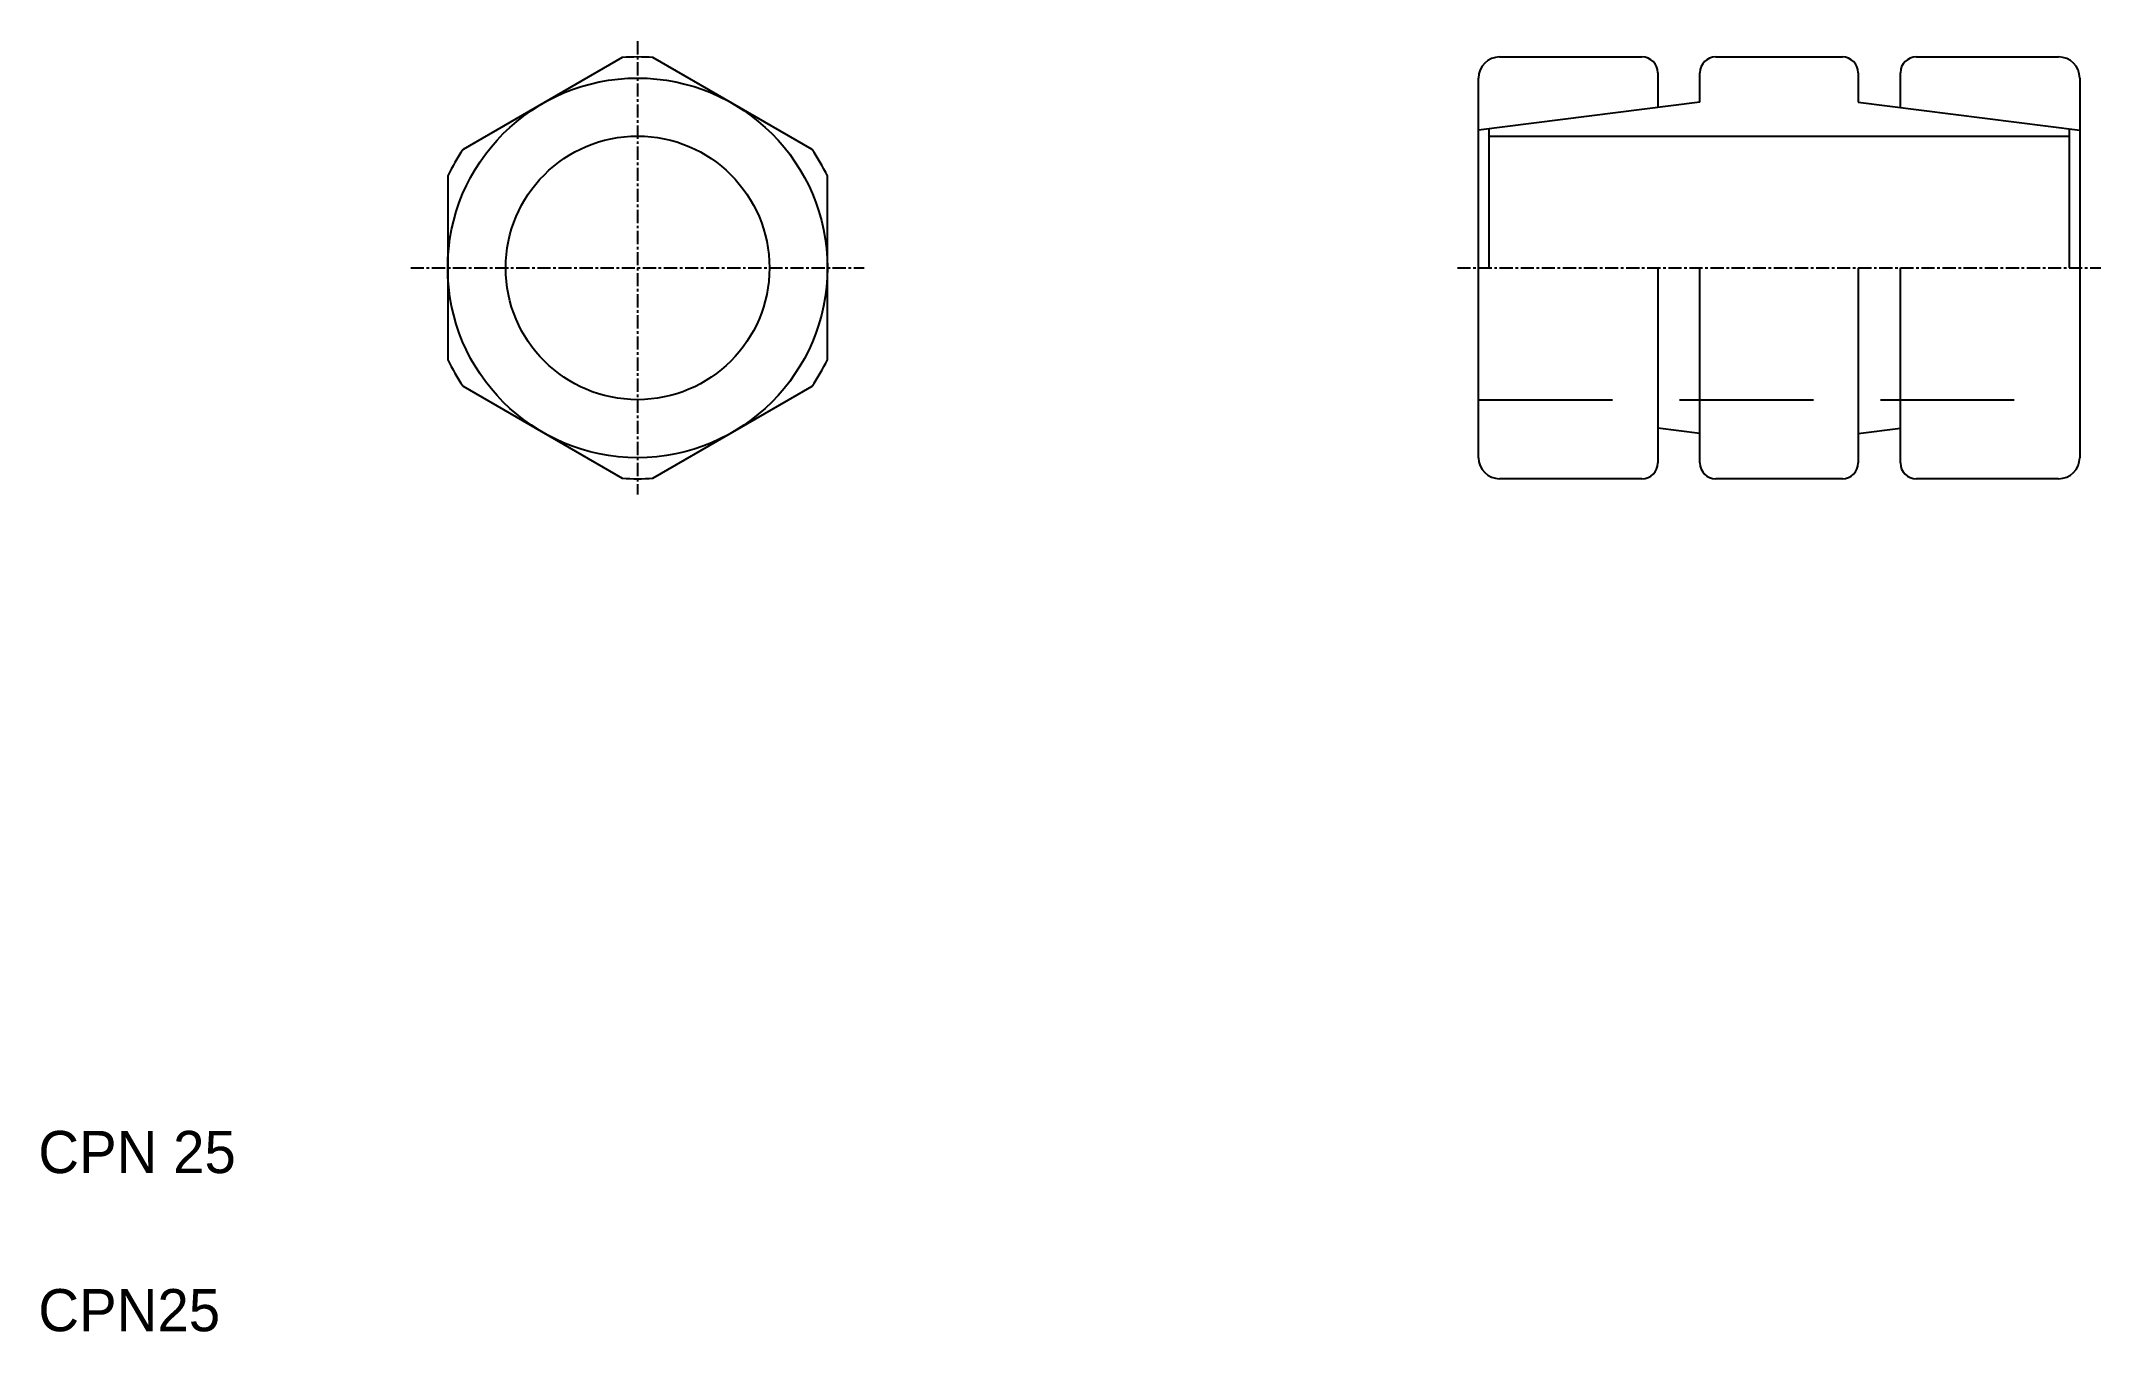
# Model space of a CAD drawing. Extents: x 95 to 290, y 78 to 200.
import ezdxf

# ---------------------------------------------------------------- set-up
doc = ezdxf.new("R2010")
doc.units = 0
doc.linetypes.add('CENTER', pattern=[2, 1.25, -0.25, 0.25, -0.25])
doc.linetypes.add('DASHED', pattern=[19.05, 12.7, -6.35])
doc.layers.get('0').update_dxf_attribs({"linetype": 'CONTINUOUS'})
doc.layers.add('CENTER', color=1, linetype='CENTER')

msp = doc.modelspace()

# ---------------------------------------------------------------- linework, layer by layer
for p, q in [((233.03, 198.55), (246.53, 198.55)), ((253.53, 198.55), (265.53, 198.55)), ((272.53, 198.55), (286.03, 198.55)), ((231.03, 160.55), (231.03, 196.55)), ((248.03, 197.05), (248.03, 193.75)), ((252.03, 194.25), (252.03, 197.05)), ((267.03, 197.05), (267.03, 194.25)), ((271.03, 193.75), (271.03, 197.05)), ((288.03, 196.55), (288.03, 160.55)), ((232.03, 178.55), (232.03, 191.75)), ((287.03, 191.75), (287.03, 178.55)), ((232.03, 191.05), (287.03, 191.05)), ((248.03, 178.55), (248.03, 160.05)), ((252.03, 160.05), (252.03, 178.55)), ((267.03, 178.55), (267.03, 160.05)), ((271.03, 160.05), (271.03, 178.55)), ((250.03, 163.1), (250.03, 163.1)), ((251.03, 162.97), (251.03, 162.97)), ((246.53, 158.55), (233.03, 158.55)), ((265.53, 158.55), (253.53, 158.55)), ((286.03, 158.55), (272.53, 158.55))]:
    msp.add_line(p, q)
at = {"linetype": 'CONTINUOUS'}
for p, q in [((252.03, 194.25), (231.03, 191.62)), ((267.03, 194.25), (288.03, 191.62)), ((252.03, 162.85), (248.03, 163.35)), ((267.03, 162.85), (271.03, 163.35))]:
    msp.add_line(p, q, dxfattribs=at)
at = {"color": 3, "linetype": 'DASHED'}
msp.add_line((231.03, 166.05), (288.03, 166.05), dxfattribs=at)
for points in [[(149.84, 198.5), (134.74, 189.78)], [(167.84, 189.78), (152.74, 198.5)], [(133.29, 187.27), (133.29, 169.83)], [(169.29, 169.83), (169.29, 187.27)], [(134.74, 167.32), (149.84, 158.6)], [(152.74, 158.6), (167.84, 167.32)]]:
    msp.add_lwpolyline(points)
at = {"linetype": 'CONTINUOUS'}
for radius in [18, 12.5]:
    msp.add_circle((151.29, 178.55), radius, dxfattribs=at)
for centre, radius, start, end in [((151.29, 178.55), 20, 85.8419, 94.1581), ((233.03, 196.55), 2, 90, 180), ((246.53, 197.05), 1.5, 0, 90), ((253.53, 197.05), 1.5, 90, 180), ((265.53, 197.05), 1.5, 0, 90), ((272.53, 197.05), 1.5, 90, 180), ((286.03, 196.55), 2, 0, 90), ((151.29, 178.55), 20, 145.8419, 154.1581), ((151.29, 178.55), 20, 25.8419, 34.1581), ((151.29, 178.55), 20, 205.8419, 214.1581), ((151.29, 178.55), 20, 325.8419, 334.1581), ((233.03, 160.55), 2, 180, 270), ((286.03, 160.55), 2, 270, 0), ((151.29, 178.55), 20, 265.8419, 274.1581), ((246.53, 160.05), 1.5, 270, 0), ((253.53, 160.05), 1.5, 180, 270), ((265.53, 160.05), 1.5, 270, 0), ((272.53, 160.05), 1.5, 180, 270)]:
    msp.add_arc(centre, radius, start, end)
at = {"layer": 'CENTER', "color": 1, "linetype": 'CENTER'}
for p, q in [((151.29, 200.05), (151.29, 157.05)), ((129.79, 178.55), (172.79, 178.55)), ((229.03, 178.55), (290.03, 178.55))]:
    msp.add_line(p, q, dxfattribs=at)

# ---------------------------------------------------------------- texts
for s, p in [('CPN 25', (94.47, 92.7)), ('CPN25', (94.47, 77.7))]:
    msp.add_text(s, height=4).set_placement(p)

doc.saveas('drawing.dxf')
